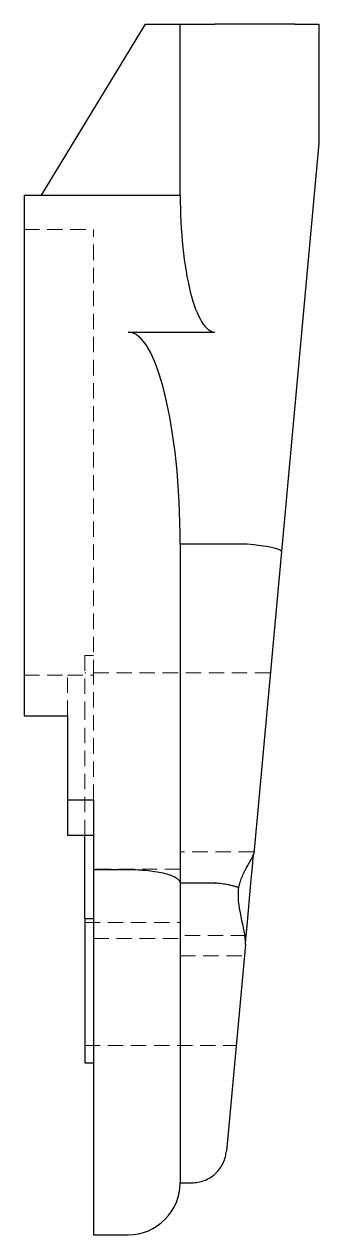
# Model space of a CAD drawing. Header units: millimetres. Extents: x 59 to 235, y 7 to 170.
# Drawn here: x 210.8 to 235.2, y 7 to 107 of the extents above.
import ezdxf

# ---------------------------------------------------------------- set-up
doc = ezdxf.new("R2010")
doc.units = ezdxf.units.MM
doc.linetypes.add('HIDDEN', pattern=[1.905, 1.27, -0.635])

msp = doc.modelspace()

# ---------------------------------------------------------------- linework, layer by layer
at = {"color": 7, "linetype": 'Continuous', "lineweight": 25}
for p, q in [((212.26, 92.89), (220.85, 107)), ((220.85, 107), (223.72, 107)), ((223.72, 92.89), (223.72, 107)), ((223.72, 107), (226.58, 107)), ((233.19, 107), (226.58, 107)), ((233.19, 107), (235.17, 107)), ((235.17, 107), (235.17, 97.18)), ((235.17, 97.18), (232.08, 63.44)), ((210.83, 92.89), (210.83, 49.87)), ((210.83, 92.89), (223.72, 92.89)), ((219.42, 81.57), (226.58, 81.57)), ((223.72, 64.05), (223.72, 36.05)), ((229.19, 64.05), (223.72, 64.05)), ((232.08, 63.44), (229.79, 38.48)), ((210.83, 49.87), (214.41, 49.87)), ((214.41, 49.87), (214.41, 42.93)), ((214.41, 42.93), (216.56, 42.93)), ((214.41, 42.93), (214.41, 40)), ((216.56, 42.93), (216.56, 37.18)), ((214.41, 40), (216.56, 40)), ((215.84, 33.14), (215.84, 40)), ((216.56, 37.18), (216.56, 7)), ((216.56, 37.18), (219.42, 37.18)), ((223.72, 36.05), (223.72, 11.29)), ((226.62, 36.05), (223.72, 36.05)), ((226.62, 36.05), (226.63, 36.05)), ((215.84, 33.14), (215.84, 21.2)), ((215.84, 33.14), (216.56, 33.14)), ((229.1, 30.98), (227.53, 13.9)), ((215.84, 21.2), (216.56, 21.2)), ((223.72, 11.29), (224.68, 11.29)), ((216.56, 7), (219.42, 7))]:
    msp.add_line(p, q, dxfattribs=at)
at = {"color": 7, "linetype": 'HIDDEN', "lineweight": 18}
for p, q in [((210.83, 90.03), (216.56, 90.03)), ((216.56, 53.23), (216.56, 90.03)), ((215.84, 54.85), (215.84, 50.45)), ((216.56, 54.85), (215.84, 54.85)), ((210.83, 53.23), (214.41, 53.23)), ((214.41, 49.87), (214.41, 53.23)), ((214.41, 53.23), (216.56, 53.23)), ((231.16, 53.42), (215.84, 53.42)), ((216.56, 42.93), (216.56, 53.23)), ((215.84, 40), (215.84, 50.45)), ((229.8, 38.63), (223.72, 38.63)), ((223.72, 37.2), (216.56, 37.2)), ((215.84, 32.79), (223.72, 32.79)), ((216.56, 31.47), (223.72, 31.47)), ((229.17, 31.71), (223.72, 31.71)), ((223.72, 30.04), (229.01, 30.04)), ((215.84, 22.63), (228.33, 22.63))]:
    msp.add_line(p, q, dxfattribs=at)
at = {"color": 7, "linetype": 'Continuous', "lineweight": 25, "flags": 128}
msp.add_lwpolyline([(229.1, 30.98), (229.1, 31.02), (229.14, 31.47), (229.19, 31.98), (229.24, 32.55), (229.3, 33.16), (229.36, 33.79), (229.42, 34.44), (229.48, 35.09), (229.53, 35.72), (229.59, 36.31), (229.64, 36.87), (229.68, 37.36), (229.72, 37.79), (229.76, 38.13), (229.78, 38.39), (229.79, 38.48)], dxfattribs=at)
at = {"color": 7, "linetype": 'Continuous', "lineweight": 25}
msp.add_arc((219.42, 11.29), 4.29, 270, 0, dxfattribs=at)
for centre, major_axis, ratio, start_param, end_param in [((226.58, 92.89), (0, 11.32), 0.2529, 1.570796, 3.141593), ((219.42, 64.05), (0, 17.52), 0.245181, 4.712389, 6.283185), ((228.19, 52.38), (1.07, 11.67), 0.244219, 0, 0.022383), ((229.22, 63.7), (2.85, -0.26), 0.123986, 0, 1.570796)]:
    msp.add_ellipse(centre, major_axis=major_axis, ratio=ratio, start_param=start_param, end_param=end_param, dxfattribs=at)
for points, knots in [([(228.56, 35.68), (228.63, 36.03), (228.73, 36.35), (228.92, 36.78), (228.99, 36.92), (229.12, 37.19), (229.19, 37.31), (229.32, 37.55), (229.39, 37.66), (229.51, 37.87), (229.56, 37.97), (229.66, 38.15), (229.7, 38.23), (229.76, 38.37), (229.78, 38.43), (229.79, 38.48)], [0, 0, 0, 0, 0.25, 0.25, 0.375, 0.375, 0.5, 0.5, 0.625, 0.625, 0.75, 0.75, 0.875, 0.875, 1, 1, 1, 1]), ([(219.42, 37.18), (219.7, 37.18), (219.98, 37.17), (220.53, 37.14), (220.8, 37.12), (221.32, 37.06), (221.57, 37.03), (222.04, 36.95), (222.26, 36.9), (222.66, 36.8), (222.83, 36.74), (223.15, 36.62), (223.28, 36.55), (223.49, 36.42), (223.58, 36.34), (223.66, 36.24), (223.68, 36.2), (223.71, 36.12), (223.72, 36.09), (223.72, 36.05)], [0, 0, 0, 0, 0.125, 0.125, 0.25, 0.25, 0.375, 0.375, 0.5, 0.5, 0.625, 0.625, 0.75, 0.75, 0.875, 0.875, 0.9375, 0.9375, 1, 1, 1, 1]), ([(228.56, 35.68), (228.53, 35.69), (228.45, 35.72), (228.33, 35.75), (228.2, 35.79), (228.07, 35.82), (227.94, 35.85), (227.81, 35.88), (227.63, 35.92), (227.42, 35.95), (227.15, 35.99), (226.89, 36.03), (226.71, 36.04), (226.63, 36.05)], [0, 0, 0, 0, 0.072352, 0.144512, 0.216377, 0.287846, 0.358821, 0.429209, 0.498919, 0.625634, 0.751799, 0.876785, 1, 1, 1, 1]), ([(229.1, 30.98), (229.11, 31.12), (229.11, 31.27), (229.08, 31.59), (229.06, 31.76), (228.99, 32.13), (228.96, 32.32), (228.87, 32.71), (228.83, 32.91), (228.7, 33.53), (228.61, 33.95), (228.51, 34.83), (228.51, 35.26), (228.56, 35.68)], [0, 0, 0, 0, 0.125, 0.125, 0.25, 0.25, 0.375, 0.375, 0.5, 0.5, 0.75, 0.75, 1, 1, 1, 1]), ([(224.68, 11.29), (224.85, 11.3), (225.19, 11.32), (225.7, 11.46), (226.19, 11.7), (226.64, 12.04), (227.01, 12.45), (227.28, 12.92), (227.47, 13.42), (227.51, 13.76), (227.54, 13.92)], [0, 0, 0, 0, 0.117566, 0.241382, 0.369725, 0.500428, 0.631069, 0.759233, 0.882772, 1, 1, 1, 1])]:
    msp.add_open_spline(points, degree=3, knots=knots, dxfattribs=at)

doc.saveas('drawing.dxf')
